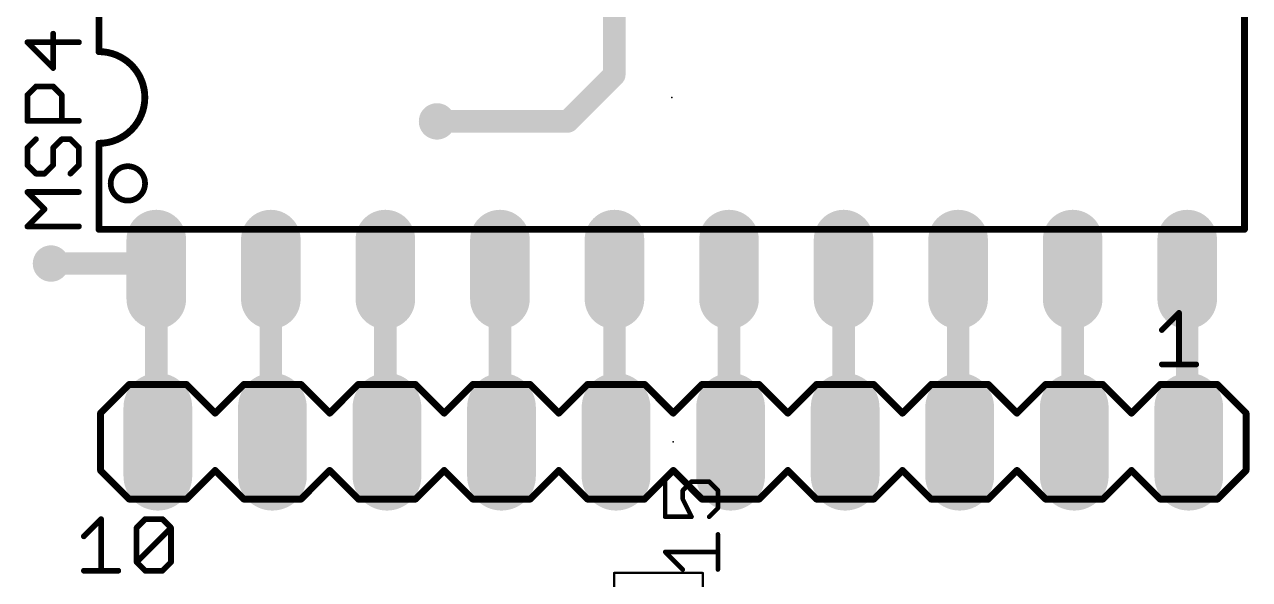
# Model space of a CAD drawing. Extents: x -18 to 155, y -13 to 99.
# Drawn here: x 94.72 to 121.89, y 68.42 to 80.72 of the extents above; entities that cross this region are included whole.
import ezdxf

# ---------------------------------------------------------------- set-up
doc = ezdxf.new("R2010")
doc.units = 0
for name, color, linetype in [('1', 22, 'CONTINUOUS'), ('17', 82, 'CONTINUOUS'), ('18', 82, 'CONTINUOUS'), ('21', 253, 'CONTINUOUS'), ('23', 7, 'CONTINUOUS'), ('25', 253, 'CONTINUOUS'), ('39', 22, 'CONTINUOUS'), ('51', 253, 'CONTINUOUS')]:
    doc.layers.add(name, color=color, linetype=linetype)

# ---------------------------------------------------------------- blocks, each defined once
blk = doc.blocks.new('LONGP100')
at = {"const_width": 1}
blk.add_lwpolyline([(-0.5, 0), (0.5, 0)], dxfattribs=at)
at = {"const_width": 0.5}
for points in [[(-0.5, 0.25, 1), (-0.5, -0.25)], [(0.5, -0.25, 1), (0.5, 0.25)]]:
    blk.add_lwpolyline(points, format="xyb", dxfattribs=at)
blk = doc.blocks.new('RECT')
blk.add_solid([(-0.5, -0.5), (0.5, -0.5), (-0.5, 0.5), (0.5, 0.5)])
blk = doc.blocks.new('ROUNDV')
at = {"const_width": 0.5}
blk.add_lwpolyline([(0, -0.25, 1), (0, 0.25, 1), (0, -0.25)], format="xyb", dxfattribs=at)

msp = doc.modelspace()

# ---------------------------------------------------------------- linework, layer by layer
at = {"layer": '1', "const_width": 0.5}
for points in [[(107.8, 79.6), (107.8, 82.42)], [(106.77, 78.57), (107.8, 79.6)], [(103.87, 78.57), (106.77, 78.57)], [(95.31, 75.42), (97.515, 75.42)], [(97.515, 75.42), (97.645, 75.29)], [(97.645, 72.115), (97.645, 75.29)], [(100.185, 75.29), (100.185, 71.505)], [(102.725, 75.29), (102.725, 71.505)], [(105.265, 75.29), (105.265, 71.505)], [(107.805, 75.29), (107.805, 71.505)], [(110.345, 75.29), (110.345, 71.505)], [(112.885, 75.29), (112.885, 71.505)], [(115.425, 75.29), (115.425, 71.505)], [(117.965, 75.29), (117.965, 71.455)], [(120.505, 75.29), (120.505, 71.505)], [(97.645, 72.115), (97.57, 72.04)], [(97.57, 72.04), (97.57, 71.58)], [(97.57, 71.58), (97.68, 71.47)], [(100.185, 71.505), (100.22, 71.47)], [(102.725, 71.505), (102.76, 71.47)], [(105.265, 71.505), (105.3, 71.47)], [(107.805, 71.505), (107.84, 71.47)], [(110.345, 71.505), (110.38, 71.47)], [(112.885, 71.505), (112.92, 71.47)], [(115.425, 71.505), (115.46, 71.47)], [(118.37, 71.1), (118, 71.47)], [(120.505, 71.505), (120.54, 71.47)], [(117.965, 71.455), (118.37, 71.05)], [(118.37, 71.05), (118.37, 71.1)]]:
    msp.add_lwpolyline(points, dxfattribs=at)
at = {"layer": '1', "const_width": 0.25}
for points in [[(107.675, 79.6, 1), (107.925, 79.6)], [(107.8884, 79.5116, 1), (107.7116, 79.6884)], [(103.87, 78.695, 1), (103.87, 78.445)], [(106.6816, 78.6584, 1), (106.8584, 78.4816)], [(106.77, 78.445, 1), (106.77, 78.695)], [(95.31, 75.545, 1), (95.31, 75.295)], [(97.6034, 75.5084, 1), (97.4266, 75.3316)], [(97.515, 75.295, 1), (97.515, 75.545)], [(97.77, 75.29, 1), (97.52, 75.29)], [(100.31, 75.29, 1), (100.06, 75.29)], [(102.85, 75.29, 1), (102.6, 75.29)], [(105.39, 75.29, 1), (105.14, 75.29)], [(107.93, 75.29, 1), (107.68, 75.29)], [(110.47, 75.29, 1), (110.22, 75.29)], [(113.01, 75.29, 1), (112.76, 75.29)], [(115.55, 75.29, 1), (115.3, 75.29)], [(118.09, 75.29, 1), (117.84, 75.29)], [(120.63, 75.29, 1), (120.38, 75.29)], [(97.5566, 75.2016, 1), (97.7334, 75.3784)], [(97.695, 72.04, 1), (97.445, 72.04)], [(97.7334, 72.0266, 1), (97.5566, 72.2034)], [(97.4816, 72.1284, 1), (97.6584, 71.9516)], [(97.52, 72.115, 1), (97.77, 72.115)], [(97.6584, 71.6684, 1), (97.4816, 71.4916)], [(100.2734, 71.5934, 1), (100.0966, 71.4166)], [(102.8134, 71.5934, 1), (102.6366, 71.4166)], [(105.3534, 71.5934, 1), (105.1766, 71.4166)], [(107.8934, 71.5934, 1), (107.7166, 71.4166)], [(110.4334, 71.5934, 1), (110.2566, 71.4166)], [(112.9734, 71.5934, 1), (112.7966, 71.4166)], [(115.5134, 71.5934, 1), (115.3366, 71.4166)], [(118.0884, 71.5584, 1), (117.9116, 71.3816)], [(120.5934, 71.5934, 1), (120.4166, 71.4166)], [(97.445, 71.58, 1), (97.695, 71.58)], [(97.5916, 71.3816, 1), (97.7684, 71.5584)], [(100.06, 71.505, 1), (100.31, 71.505)], [(100.1316, 71.3816, 1), (100.3084, 71.5584)], [(102.6, 71.505, 1), (102.85, 71.505)], [(102.6716, 71.3816, 1), (102.8484, 71.5584)], [(105.14, 71.505, 1), (105.39, 71.505)], [(105.2116, 71.3816, 1), (105.3884, 71.5584)], [(107.68, 71.505, 1), (107.93, 71.505)], [(107.7516, 71.3816, 1), (107.9284, 71.5584)], [(110.22, 71.505, 1), (110.47, 71.505)], [(110.2916, 71.3816, 1), (110.4684, 71.5584)], [(112.76, 71.505, 1), (113.01, 71.505)], [(112.8316, 71.3816, 1), (113.0084, 71.5584)], [(115.3, 71.505, 1), (115.55, 71.505)], [(115.3716, 71.3816, 1), (115.5484, 71.5584)], [(118.0534, 71.5434, 1), (117.8766, 71.3666)], [(117.84, 71.455, 1), (118.09, 71.455)], [(120.38, 71.505, 1), (120.63, 71.505)], [(120.4516, 71.3816, 1), (120.6284, 71.5584)], [(118.495, 71.1, 1), (118.245, 71.1)], [(118.245, 71.05, 1), (118.495, 71.05)], [(118.2816, 71.0116, 1), (118.4584, 71.1884)], [(118.2816, 70.9616, 1), (118.4584, 71.1384)]]:
    msp.add_lwpolyline(points, format="xyb", dxfattribs=at)
at = {"layer": '21'}
for points, const_width in [([(96.375, 82.021), (96.375, 80.116)], 0.1524), ([(121.775, 82.021), (121.775, 76.179)], 0.1524), ([(96.375, 76.179), (96.375, 78.084)], 0.1524), ([(96.375, 76.179), (121.775, 76.179)], 0.1524), ([(119.9421, 73.9472), (120.3234, 74.3285)], 0.127), ([(120.3234, 74.3285), (120.3234, 73.1845)], 0.127), ([(119.9421, 73.1845), (120.7048, 73.1845)], 0.127), ([(96.41, 72.105), (97.045, 72.74)], 0.1524), ([(97.045, 72.74), (98.315, 72.74)], 0.1524), ([(98.315, 72.74), (98.95, 72.105)], 0.1524), ([(98.95, 72.105), (99.585, 72.74)], 0.1524), ([(99.585, 72.74), (100.855, 72.74)], 0.1524), ([(101.49, 72.105), (100.855, 72.74)], 0.1524), ([(101.49, 72.105), (102.125, 72.74)], 0.1524), ([(102.125, 72.74), (103.395, 72.74)], 0.1524), ([(104.03, 72.105), (103.395, 72.74)], 0.1524), ([(104.03, 72.105), (104.665, 72.74)], 0.1524), ([(104.665, 72.74), (105.935, 72.74)], 0.1524), ([(105.935, 72.74), (106.57, 72.105)], 0.1524), ([(106.57, 72.105), (107.205, 72.74)], 0.1524), ([(107.205, 72.74), (108.475, 72.74)], 0.1524), ([(108.475, 72.74), (109.11, 72.105)], 0.1524), ([(109.11, 72.105), (109.745, 72.74)], 0.1524), ([(109.745, 72.74), (111.015, 72.74)], 0.1524), ([(111.65, 72.105), (111.015, 72.74)], 0.1524), ([(111.65, 72.105), (112.285, 72.74)], 0.1524), ([(112.285, 72.74), (113.555, 72.74)], 0.1524), ([(114.19, 72.105), (113.555, 72.74)], 0.1524), ([(114.19, 72.105), (114.825, 72.74)], 0.1524), ([(114.825, 72.74), (116.095, 72.74)], 0.1524), ([(116.095, 72.74), (116.73, 72.105)], 0.1524), ([(116.73, 72.105), (117.365, 72.74)], 0.1524), ([(117.365, 72.74), (118.635, 72.74)], 0.1524), ([(118.635, 72.74), (119.27, 72.105)], 0.1524), ([(119.27, 72.105), (119.905, 72.74)], 0.1524), ([(119.905, 72.74), (121.175, 72.74)], 0.1524), ([(121.81, 72.105), (121.175, 72.74)], 0.1524), ([(96.41, 70.835), (96.41, 72.105)], 0.1524), ([(121.81, 70.835), (121.81, 72.105)], 0.1524), ([(97.045, 70.2), (96.41, 70.835)], 0.1524), ([(98.95, 70.835), (98.315, 70.2)], 0.1524), ([(99.585, 70.2), (98.95, 70.835)], 0.1524), ([(100.855, 70.2), (101.49, 70.835)], 0.1524), ([(102.125, 70.2), (101.49, 70.835)], 0.1524), ([(103.395, 70.2), (104.03, 70.835)], 0.1524), ([(104.665, 70.2), (104.03, 70.835)], 0.1524), ([(106.57, 70.835), (105.935, 70.2)], 0.1524), ([(107.205, 70.2), (106.57, 70.835)], 0.1524), ([(109.11, 70.835), (108.475, 70.2)], 0.1524), ([(109.745, 70.2), (109.11, 70.835)], 0.1524), ([(111.015, 70.2), (111.65, 70.835)], 0.1524), ([(112.285, 70.2), (111.65, 70.835)], 0.1524), ([(113.555, 70.2), (114.19, 70.835)], 0.1524), ([(114.825, 70.2), (114.19, 70.835)], 0.1524), ([(116.73, 70.835), (116.095, 70.2)], 0.1524), ([(117.365, 70.2), (116.73, 70.835)], 0.1524), ([(119.27, 70.835), (118.635, 70.2)], 0.1524), ([(119.905, 70.2), (119.27, 70.835)], 0.1524), ([(121.175, 70.2), (121.81, 70.835)], 0.1524), ([(98.315, 70.2), (97.045, 70.2)], 0.1524), ([(100.855, 70.2), (99.585, 70.2)], 0.1524), ([(103.395, 70.2), (102.125, 70.2)], 0.1524), ([(105.935, 70.2), (104.665, 70.2)], 0.1524), ([(108.475, 70.2), (107.205, 70.2)], 0.1524), ([(111.015, 70.2), (109.745, 70.2)], 0.1524), ([(113.555, 70.2), (112.285, 70.2)], 0.1524), ([(116.095, 70.2), (114.825, 70.2)], 0.1524), ([(118.635, 70.2), (117.365, 70.2)], 0.1524), ([(121.175, 70.2), (119.905, 70.2)], 0.1524), ([(96.0397, 69.3752), (96.421, 69.7565)], 0.127), ([(96.421, 69.7565), (96.421, 68.6125)], 0.127), ([(97.2091, 69.5658), (97.3998, 69.7565)], 0.127), ([(97.3998, 69.7565), (97.7811, 69.7565)], 0.127), ([(97.7811, 69.7565), (97.9718, 69.5658)], 0.127), ([(97.2091, 68.8032), (97.2091, 69.5658)], 0.127), ([(97.2091, 68.8032), (97.9718, 69.5658)], 0.127), ([(97.9718, 69.5658), (97.9718, 68.8032)], 0.127), ([(97.3998, 68.6125), (97.2091, 68.8032)], 0.127), ([(97.9718, 68.8032), (97.7811, 68.6125)], 0.127), ([(96.0397, 68.6125), (96.8024, 68.6125)], 0.127), ([(97.7811, 68.6125), (97.3998, 68.6125)], 0.127)]:
    msp.add_lwpolyline(points, dxfattribs=dict(at, const_width=const_width))
for points, const_width in [([(96.375, 78.084, 1), (96.375, 80.116)], 0.1524), ([(96.375, 80.1541, 1), (96.375, 80.0779)], 0.0762), ([(96.3369, 80.116, 1), (96.4131, 80.116)], 0.0762), ([(96.4131, 78.084, 1), (96.3369, 78.084)], 0.0762), ([(96.375, 78.1221, 1), (96.375, 78.0459)], 0.0762), ([(97.015, 76.814, 1), (97.015, 77.576, 1), (97.015, 76.814)], 0.127), ([(96.375, 76.2171, 1), (96.375, 76.1409)], 0.0762), ([(96.3369, 76.179, 1), (96.4131, 76.179)], 0.0762), ([(121.7369, 76.179, 1), (121.8131, 76.179)], 0.0762), ([(121.775, 76.1409, 1), (121.775, 76.2171)], 0.0762), ([(120.3552, 74.3285, 1), (120.2917, 74.3285)], 0.0635), ([(120.3459, 74.306, 1), (120.301, 74.3509)], 0.0635), ([(119.9197, 73.9696, 1), (119.9646, 73.9247)], 0.0635), ([(119.9421, 73.2163, 1), (119.9421, 73.1527)], 0.0635), ([(120.2917, 73.1845, 1), (120.3552, 73.1845)], 0.0635), ([(120.7048, 73.1527, 1), (120.7048, 73.2163)], 0.0635), ([(97.045, 72.7781, 1), (97.045, 72.7019)], 0.0762), ([(97.0719, 72.7131, 1), (97.0181, 72.7669)], 0.0762), ([(98.3419, 72.7669, 1), (98.2881, 72.7131)], 0.0762), ([(98.315, 72.7019, 1), (98.315, 72.7781)], 0.0762), ([(99.585, 72.7781, 1), (99.585, 72.7019)], 0.0762), ([(99.6119, 72.7131, 1), (99.5581, 72.7669)], 0.0762), ([(100.8819, 72.7669, 1), (100.8281, 72.7131)], 0.0762), ([(100.855, 72.7019, 1), (100.855, 72.7781)], 0.0762), ([(102.125, 72.7781, 1), (102.125, 72.7019)], 0.0762), ([(102.1519, 72.7131, 1), (102.0981, 72.7669)], 0.0762), ([(103.4219, 72.7669, 1), (103.3681, 72.7131)], 0.0762), ([(103.395, 72.7019, 1), (103.395, 72.7781)], 0.0762), ([(104.665, 72.7781, 1), (104.665, 72.7019)], 0.0762), ([(104.6919, 72.7131, 1), (104.6381, 72.7669)], 0.0762), ([(105.9619, 72.7669, 1), (105.9081, 72.7131)], 0.0762), ([(105.935, 72.7019, 1), (105.935, 72.7781)], 0.0762), ([(107.205, 72.7781, 1), (107.205, 72.7019)], 0.0762), ([(107.2319, 72.7131, 1), (107.1781, 72.7669)], 0.0762), ([(108.5019, 72.7669, 1), (108.4481, 72.7131)], 0.0762), ([(108.475, 72.7019, 1), (108.475, 72.7781)], 0.0762), ([(109.745, 72.7781, 1), (109.745, 72.7019)], 0.0762), ([(109.7719, 72.7131, 1), (109.7181, 72.7669)], 0.0762), ([(111.0419, 72.7669, 1), (110.9881, 72.7131)], 0.0762), ([(111.015, 72.7019, 1), (111.015, 72.7781)], 0.0762), ([(112.285, 72.7781, 1), (112.285, 72.7019)], 0.0762), ([(112.3119, 72.7131, 1), (112.2581, 72.7669)], 0.0762), ([(113.5819, 72.7669, 1), (113.5281, 72.7131)], 0.0762), ([(113.555, 72.7019, 1), (113.555, 72.7781)], 0.0762), ([(114.825, 72.7781, 1), (114.825, 72.7019)], 0.0762), ([(114.8519, 72.7131, 1), (114.7981, 72.7669)], 0.0762), ([(116.1219, 72.7669, 1), (116.0681, 72.7131)], 0.0762), ([(116.095, 72.7019, 1), (116.095, 72.7781)], 0.0762), ([(117.365, 72.7781, 1), (117.365, 72.7019)], 0.0762), ([(117.3919, 72.7131, 1), (117.3381, 72.7669)], 0.0762), ([(118.6619, 72.7669, 1), (118.6081, 72.7131)], 0.0762), ([(118.635, 72.7019, 1), (118.635, 72.7781)], 0.0762), ([(119.905, 72.7781, 1), (119.905, 72.7019)], 0.0762), ([(119.9319, 72.7131, 1), (119.8781, 72.7669)], 0.0762), ([(121.2019, 72.7669, 1), (121.1481, 72.7131)], 0.0762), ([(121.175, 72.7019, 1), (121.175, 72.7781)], 0.0762), ([(96.4481, 72.105, 1), (96.3719, 72.105)], 0.0762), ([(96.3831, 72.1319, 1), (96.4369, 72.0781)], 0.0762), ([(98.9231, 72.1319, 1), (98.9769, 72.0781)], 0.0762), ([(98.9231, 72.0781, 1), (98.9769, 72.1319)], 0.0762), ([(101.4631, 72.1319, 1), (101.5169, 72.0781)], 0.0762), ([(101.4631, 72.0781, 1), (101.5169, 72.1319)], 0.0762), ([(104.0031, 72.1319, 1), (104.0569, 72.0781)], 0.0762), ([(104.0031, 72.0781, 1), (104.0569, 72.1319)], 0.0762), ([(106.5431, 72.1319, 1), (106.5969, 72.0781)], 0.0762), ([(106.5431, 72.0781, 1), (106.5969, 72.1319)], 0.0762), ([(109.0831, 72.1319, 1), (109.1369, 72.0781)], 0.0762), ([(109.0831, 72.0781, 1), (109.1369, 72.1319)], 0.0762), ([(111.6231, 72.1319, 1), (111.6769, 72.0781)], 0.0762), ([(111.6231, 72.0781, 1), (111.6769, 72.1319)], 0.0762), ([(114.1631, 72.1319, 1), (114.2169, 72.0781)], 0.0762), ([(114.1631, 72.0781, 1), (114.2169, 72.1319)], 0.0762), ([(116.7031, 72.1319, 1), (116.7569, 72.0781)], 0.0762), ([(116.7031, 72.0781, 1), (116.7569, 72.1319)], 0.0762), ([(119.2431, 72.1319, 1), (119.2969, 72.0781)], 0.0762), ([(119.2431, 72.0781, 1), (119.2969, 72.1319)], 0.0762), ([(121.8481, 72.105, 1), (121.7719, 72.105)], 0.0762), ([(121.7831, 72.0781, 1), (121.8369, 72.1319)], 0.0762), ([(96.4369, 70.8619, 1), (96.3831, 70.8081)], 0.0762), ([(98.9769, 70.8619, 1), (98.9231, 70.8081)], 0.0762), ([(98.9769, 70.8081, 1), (98.9231, 70.8619)], 0.0762), ([(101.5169, 70.8619, 1), (101.4631, 70.8081)], 0.0762), ([(101.5169, 70.8081, 1), (101.4631, 70.8619)], 0.0762), ([(104.0569, 70.8619, 1), (104.0031, 70.8081)], 0.0762), ([(104.0569, 70.8081, 1), (104.0031, 70.8619)], 0.0762), ([(106.5969, 70.8619, 1), (106.5431, 70.8081)], 0.0762), ([(106.5969, 70.8081, 1), (106.5431, 70.8619)], 0.0762), ([(109.1369, 70.8619, 1), (109.0831, 70.8081)], 0.0762), ([(109.1369, 70.8081, 1), (109.0831, 70.8619)], 0.0762), ([(111.6769, 70.8619, 1), (111.6231, 70.8081)], 0.0762), ([(111.6769, 70.8081, 1), (111.6231, 70.8619)], 0.0762), ([(114.2169, 70.8619, 1), (114.1631, 70.8081)], 0.0762), ([(114.2169, 70.8081, 1), (114.1631, 70.8619)], 0.0762), ([(116.7569, 70.8619, 1), (116.7031, 70.8081)], 0.0762), ([(116.7569, 70.8081, 1), (116.7031, 70.8619)], 0.0762), ([(119.2969, 70.8619, 1), (119.2431, 70.8081)], 0.0762), ([(119.2969, 70.8081, 1), (119.2431, 70.8619)], 0.0762), ([(121.8369, 70.8081, 1), (121.7831, 70.8619)], 0.0762), ([(96.3719, 70.835, 1), (96.4481, 70.835)], 0.0762), ([(121.7719, 70.835, 1), (121.8481, 70.835)], 0.0762), ([(97.045, 70.2381, 1), (97.045, 70.1619)], 0.0762), ([(97.0181, 70.1731, 1), (97.0719, 70.2269)], 0.0762), ([(98.2881, 70.2269, 1), (98.3419, 70.1731)], 0.0762), ([(98.315, 70.1619, 1), (98.315, 70.2381)], 0.0762), ([(99.585, 70.2381, 1), (99.585, 70.1619)], 0.0762), ([(99.5581, 70.1731, 1), (99.6119, 70.2269)], 0.0762), ([(100.8281, 70.2269, 1), (100.8819, 70.1731)], 0.0762), ([(100.855, 70.1619, 1), (100.855, 70.2381)], 0.0762), ([(102.125, 70.2381, 1), (102.125, 70.1619)], 0.0762), ([(102.0981, 70.1731, 1), (102.1519, 70.2269)], 0.0762), ([(103.3681, 70.2269, 1), (103.4219, 70.1731)], 0.0762), ([(103.395, 70.1619, 1), (103.395, 70.2381)], 0.0762), ([(104.665, 70.2381, 1), (104.665, 70.1619)], 0.0762), ([(104.6381, 70.1731, 1), (104.6919, 70.2269)], 0.0762), ([(105.9081, 70.2269, 1), (105.9619, 70.1731)], 0.0762), ([(105.935, 70.1619, 1), (105.935, 70.2381)], 0.0762), ([(107.205, 70.2381, 1), (107.205, 70.1619)], 0.0762), ([(107.1781, 70.1731, 1), (107.2319, 70.2269)], 0.0762), ([(108.4481, 70.2269, 1), (108.5019, 70.1731)], 0.0762), ([(108.475, 70.1619, 1), (108.475, 70.2381)], 0.0762), ([(109.745, 70.2381, 1), (109.745, 70.1619)], 0.0762), ([(109.7181, 70.1731, 1), (109.7719, 70.2269)], 0.0762), ([(110.9881, 70.2269, 1), (111.0419, 70.1731)], 0.0762), ([(111.015, 70.1619, 1), (111.015, 70.2381)], 0.0762), ([(112.285, 70.2381, 1), (112.285, 70.1619)], 0.0762), ([(112.2581, 70.1731, 1), (112.3119, 70.2269)], 0.0762), ([(113.5281, 70.2269, 1), (113.5819, 70.1731)], 0.0762), ([(113.555, 70.1619, 1), (113.555, 70.2381)], 0.0762), ([(114.825, 70.2381, 1), (114.825, 70.1619)], 0.0762), ([(114.7981, 70.1731, 1), (114.8519, 70.2269)], 0.0762), ([(116.0681, 70.2269, 1), (116.1219, 70.1731)], 0.0762), ([(116.095, 70.1619, 1), (116.095, 70.2381)], 0.0762), ([(117.365, 70.2381, 1), (117.365, 70.1619)], 0.0762), ([(117.3381, 70.1731, 1), (117.3919, 70.2269)], 0.0762), ([(118.6081, 70.2269, 1), (118.6619, 70.1731)], 0.0762), ([(118.635, 70.1619, 1), (118.635, 70.2381)], 0.0762), ([(119.905, 70.2381, 1), (119.905, 70.1619)], 0.0762), ([(119.8781, 70.1731, 1), (119.9319, 70.2269)], 0.0762), ([(121.1481, 70.2269, 1), (121.2019, 70.1731)], 0.0762), ([(121.175, 70.1619, 1), (121.175, 70.2381)], 0.0762), ([(96.4528, 69.7565, 1), (96.3893, 69.7565)], 0.0635), ([(96.4435, 69.734, 1), (96.3986, 69.7789)], 0.0635), ([(97.3998, 69.7882, 1), (97.3998, 69.7247)], 0.0635), ([(97.4222, 69.734, 1), (97.3773, 69.7789)], 0.0635), ([(97.8035, 69.7789, 1), (97.7586, 69.734)], 0.0635), ([(97.7811, 69.7247, 1), (97.7811, 69.7882)], 0.0635), ([(97.1866, 69.5883, 1), (97.2316, 69.5434)], 0.0635), ([(97.2409, 69.5658, 1), (97.1774, 69.5658)], 0.0635), ([(98.0035, 69.5658, 1), (97.94, 69.5658)], 0.0635), ([(97.9942, 69.5434, 1), (97.9493, 69.5883)], 0.0635), ([(97.9493, 69.5434, 1), (97.9942, 69.5883)], 0.0635), ([(96.0173, 69.3976, 1), (96.0622, 69.3527)], 0.0635), ([(97.2316, 68.8256, 1), (97.1866, 68.7807)], 0.0635), ([(97.1866, 68.8256, 1), (97.2316, 68.7807)], 0.0635), ([(97.1774, 68.8032, 1), (97.2409, 68.8032)], 0.0635), ([(97.94, 68.8032, 1), (98.0035, 68.8032)], 0.0635), ([(97.9942, 68.7807, 1), (97.9493, 68.8256)], 0.0635), ([(96.0397, 68.6442, 1), (96.0397, 68.5807)], 0.0635), ([(96.3893, 68.6125, 1), (96.4528, 68.6125)], 0.0635), ([(96.8024, 68.5807, 1), (96.8024, 68.6442)], 0.0635), ([(97.3998, 68.6442, 1), (97.3998, 68.5807)], 0.0635), ([(97.3773, 68.59, 1), (97.4222, 68.635)], 0.0635), ([(97.7586, 68.635, 1), (97.8035, 68.59)], 0.0635), ([(97.7811, 68.5807, 1), (97.7811, 68.6442)], 0.0635)]:
    msp.add_lwpolyline(points, format="xyb", dxfattribs=dict(at, const_width=const_width))
at = {"layer": '23'}
for p in [(109.08, 79.1), (109.11, 71.47)]:
    msp.add_point(p, dxfattribs=at)
at = {"layer": '25'}
for points, const_width in [([(95.3585, 79.7507), (95.3585, 80.5133)], 0.127), ([(95.9305, 80.3227), (94.7865, 80.3227)], 0.127), ([(94.7865, 80.3227), (95.3585, 79.7507)], 0.127), ([(94.7865, 79.1533), (94.9772, 79.3439)], 0.127), ([(94.9772, 79.3439), (95.3585, 79.3439)], 0.127), ([(95.3585, 79.3439), (95.5492, 79.1533)], 0.127), ([(94.7865, 78.5813), (94.7865, 79.1533)], 0.127), ([(95.5492, 79.1533), (95.5492, 78.5813)], 0.127), ([(95.9305, 78.5813), (94.7865, 78.5813)], 0.127), ([(94.9772, 78.1745), (94.7865, 77.9839)], 0.127), ([(95.3585, 77.9839), (95.5492, 78.1745)], 0.127), ([(95.5492, 78.1745), (95.7398, 78.1745)], 0.127), ([(95.7398, 78.1745), (95.9305, 77.9839)], 0.127), ([(94.7865, 77.9839), (94.7865, 77.6026)], 0.127), ([(95.3585, 77.6026), (95.3585, 77.9839)], 0.127), ([(95.9305, 77.9839), (95.9305, 77.6026)], 0.127), ([(94.7865, 77.6026), (94.9772, 77.4119)], 0.127), ([(94.9772, 77.4119), (95.1679, 77.4119)], 0.127), ([(95.1679, 77.4119), (95.3585, 77.6026)], 0.127), ([(95.9305, 77.6026), (95.7398, 77.4119)], 0.127), ([(95.1679, 76.6238), (94.7865, 77.0052)], 0.127), ([(94.7865, 77.0052), (95.9305, 77.0052)], 0.127), ([(94.7865, 76.2425), (95.1679, 76.6238)], 0.127), ([(95.9305, 76.2425), (94.7865, 76.2425)], 0.127), ([(108.9298, 70.588), (108.9298, 69.8084)], 0.1016), ([(109.3196, 70.3931), (109.5145, 70.588)], 0.1016), ([(109.5145, 70.588), (109.9043, 70.588)], 0.1016), ([(109.9043, 70.588), (110.0992, 70.3931)], 0.1016), ([(109.3196, 70.1982), (109.3196, 70.3931)], 0.1016), ([(110.0992, 70.3931), (110.0992, 70.0033)], 0.1016), ([(109.5145, 69.8084), (109.3196, 70.1982)], 0.1016), ([(108.9298, 69.8084), (109.5145, 69.8084)], 0.1016), ([(110.0992, 70.0033), (109.9043, 69.8084)], 0.1016), ([(110.0992, 68.639), (110.0992, 69.4186)], 0.1016), ([(109.3196, 68.639), (108.9298, 69.0288)], 0.1016), ([(108.9298, 69.0288), (110.0992, 69.0288)], 0.1016)]:
    msp.add_lwpolyline(points, dxfattribs=dict(at, const_width=const_width))
for points, const_width in [([(95.3903, 80.5133, 1), (95.3268, 80.5133)], 0.0635), ([(94.7865, 80.3544, 1), (94.7865, 80.2909)], 0.0635), ([(94.809, 80.3451, 1), (94.7641, 80.3002)], 0.0635), ([(95.9305, 80.2909, 1), (95.9305, 80.3544)], 0.0635), ([(95.3268, 79.7507, 1), (95.3903, 79.7507)], 0.0635), ([(95.3361, 79.7282, 1), (95.381, 79.7731)], 0.0635), ([(94.9772, 79.3757, 1), (94.9772, 79.3122)], 0.0635), ([(94.9996, 79.3215, 1), (94.9547, 79.3664)], 0.0635), ([(95.381, 79.3664, 1), (95.3361, 79.3215)], 0.0635), ([(95.3585, 79.3122, 1), (95.3585, 79.3757)], 0.0635), ([(94.8183, 79.1533, 1), (94.7548, 79.1533)], 0.0635), ([(94.7641, 79.1757, 1), (94.809, 79.1308)], 0.0635), ([(95.5809, 79.1533, 1), (95.5174, 79.1533)], 0.0635), ([(95.5267, 79.1308, 1), (95.5716, 79.1757)], 0.0635), ([(94.7865, 78.613, 1), (94.7865, 78.5495)], 0.0635), ([(94.7548, 78.5813, 1), (94.8183, 78.5813)], 0.0635), ([(95.5174, 78.5813, 1), (95.5809, 78.5813)], 0.0635), ([(95.9305, 78.5495, 1), (95.9305, 78.613)], 0.0635), ([(94.9996, 78.1521, 1), (94.9547, 78.197)], 0.0635), ([(95.5492, 78.2063, 1), (95.5492, 78.1428)], 0.0635), ([(95.5716, 78.1521, 1), (95.5267, 78.197)], 0.0635), ([(95.7623, 78.197, 1), (95.7174, 78.1521)], 0.0635), ([(95.7398, 78.1428, 1), (95.7398, 78.2063)], 0.0635), ([(94.8183, 77.9839, 1), (94.7548, 77.9839)], 0.0635), ([(94.7641, 78.0063, 1), (94.809, 77.9614)], 0.0635), ([(95.3903, 77.9839, 1), (95.3268, 77.9839)], 0.0635), ([(95.3361, 78.0063, 1), (95.381, 77.9614)], 0.0635), ([(95.9623, 77.9839, 1), (95.8988, 77.9839)], 0.0635), ([(95.908, 77.9614, 1), (95.953, 78.0063)], 0.0635), ([(94.809, 77.625, 1), (94.7641, 77.5801)], 0.0635), ([(94.7548, 77.6026, 1), (94.8183, 77.6026)], 0.0635), ([(94.9772, 77.4436, 1), (94.9772, 77.3801)], 0.0635), ([(94.9547, 77.3894, 1), (94.9996, 77.4343)], 0.0635), ([(95.1454, 77.4343, 1), (95.1903, 77.3894)], 0.0635), ([(95.1679, 77.3801, 1), (95.1679, 77.4436)], 0.0635), ([(95.3268, 77.6026, 1), (95.3903, 77.6026)], 0.0635), ([(95.381, 77.5801, 1), (95.3361, 77.625)], 0.0635), ([(95.7174, 77.4343, 1), (95.7623, 77.3894)], 0.0635), ([(95.8988, 77.6026, 1), (95.9623, 77.6026)], 0.0635), ([(95.953, 77.5801, 1), (95.908, 77.625)], 0.0635), ([(94.7865, 77.0369, 1), (94.7865, 76.9734)], 0.0635), ([(94.809, 77.0276, 1), (94.7641, 76.9827)], 0.0635), ([(95.9305, 76.9734, 1), (95.9305, 77.0369)], 0.0635), ([(95.1903, 76.6014, 1), (95.1454, 76.6463)], 0.0635), ([(95.1454, 76.6014, 1), (95.1903, 76.6463)], 0.0635), ([(94.7865, 76.2743, 1), (94.7865, 76.2108)], 0.0635), ([(94.7641, 76.265, 1), (94.809, 76.22)], 0.0635), ([(95.9305, 76.2108, 1), (95.9305, 76.2743)], 0.0635), ([(108.9552, 70.588, 1), (108.9044, 70.588)], 0.0508), ([(109.5145, 70.6134, 1), (109.5145, 70.5626)], 0.0508), ([(109.5325, 70.57, 1), (109.4965, 70.6059)], 0.0508), ([(109.9223, 70.6059, 1), (109.8863, 70.57)], 0.0508), ([(109.9043, 70.5626, 1), (109.9043, 70.6134)], 0.0508), ([(109.345, 70.3931, 1), (109.2942, 70.3931)], 0.0508), ([(109.3016, 70.411, 1), (109.3376, 70.3751)], 0.0508), ([(110.1246, 70.3931, 1), (110.0738, 70.3931)], 0.0508), ([(110.0812, 70.3751, 1), (110.1172, 70.411)], 0.0508), ([(109.3423, 70.2095, 1), (109.2969, 70.1868)], 0.0508), ([(109.2942, 70.1982, 1), (109.345, 70.1982)], 0.0508), ([(108.9298, 69.8338, 1), (108.9298, 69.783)], 0.0508), ([(108.9044, 69.8084, 1), (108.9552, 69.8084)], 0.0508), ([(109.4918, 69.797, 1), (109.5372, 69.8197)], 0.0508), ([(109.5145, 69.783, 1), (109.5145, 69.8338)], 0.0508), ([(109.8863, 69.8263, 1), (109.9223, 69.7904)], 0.0508), ([(110.0738, 70.0033, 1), (110.1246, 70.0033)], 0.0508), ([(110.1172, 69.9853, 1), (110.0812, 70.0212)], 0.0508), ([(110.1246, 69.4186, 1), (110.0738, 69.4186)], 0.0508), ([(108.9478, 69.0467, 1), (108.9118, 69.0108)], 0.0508), ([(108.9298, 69.0542, 1), (108.9298, 69.0034)], 0.0508), ([(110.0992, 69.0034, 1), (110.0992, 69.0542)], 0.0508), ([(109.3016, 68.621, 1), (109.3376, 68.657)], 0.0508), ([(110.0738, 68.639, 1), (110.1246, 68.639)], 0.0508)]:
    msp.add_lwpolyline(points, format="xyb", dxfattribs=dict(at, const_width=const_width))
at = {"layer": '39', "const_width": 0.0508}
for points in [[(107.797, 64.617), (107.797, 68.563)], [(107.797, 68.563), (109.763, 68.563)], [(109.763, 68.563), (109.763, 64.617)]]:
    msp.add_lwpolyline(points, dxfattribs=at)
at = {"layer": '39', "const_width": 0.0254}
for points in [[(107.8097, 68.563, 1), (107.7843, 68.563)], [(107.797, 68.5757, 1), (107.797, 68.5503)], [(109.7757, 68.563, 1), (109.7503, 68.563)], [(109.763, 68.5503, 1), (109.763, 68.5757)]]:
    msp.add_lwpolyline(points, format="xyb", dxfattribs=at)

# ---------------------------------------------------------------- block references
at = {"layer": '17'}
for p, xscale, yscale, rotation in [((97.645, 75.29), 1.3208, 1.3208, 90), ((100.185, 75.29), 1.3208, 1.3208, 90), ((102.725, 75.29), 1.3208, 1.3208, 90), ((105.265, 75.29), 1.3208, 1.3208, 90), ((107.805, 75.29), 1.3208, 1.3208, 90), ((110.345, 75.29), 1.3208, 1.3208, 90), ((112.885, 75.29), 1.3208, 1.3208, 90), ((115.425, 75.29), 1.3208, 1.3208, 90), ((117.965, 75.29), 1.3208, 1.3208, 90), ((120.505, 75.29), 1.3208, 1.3208, 90), ((97.68, 71.47), 1.524, 1.524, 270), ((100.22, 71.47), 1.524, 1.524, 270), ((102.76, 71.47), 1.524, 1.524, 270), ((105.3, 71.47), 1.524, 1.524, 270), ((107.84, 71.47), 1.524, 1.524, 270), ((110.38, 71.47), 1.524, 1.524, 270), ((112.92, 71.47), 1.524, 1.524, 270), ((115.46, 71.47), 1.524, 1.524, 270), ((118, 71.47), 1.524, 1.524, 270), ((120.54, 71.47), 1.524, 1.524, 270)]:
    msp.add_blockref('LONGP100', p, dxfattribs=dict(at, xscale=xscale, yscale=yscale, rotation=rotation))
at = {"layer": '18', "xscale": 0.8064, "yscale": 0.8064}
for p in [(103.87, 78.57), (95.31, 75.42)]:
    msp.add_blockref('ROUNDV', p, dxfattribs=at)
at = {"layer": '51', "xscale": 0.508, "yscale": 0.508, "rotation": 180}
for p in [(97.68, 71.47), (100.22, 71.47), (102.76, 71.47), (105.3, 71.47), (107.84, 71.47), (110.38, 71.47), (112.92, 71.47), (115.46, 71.47), (118, 71.47), (120.54, 71.47)]:
    msp.add_blockref('RECT', p, dxfattribs=at)

doc.saveas('drawing.dxf')
